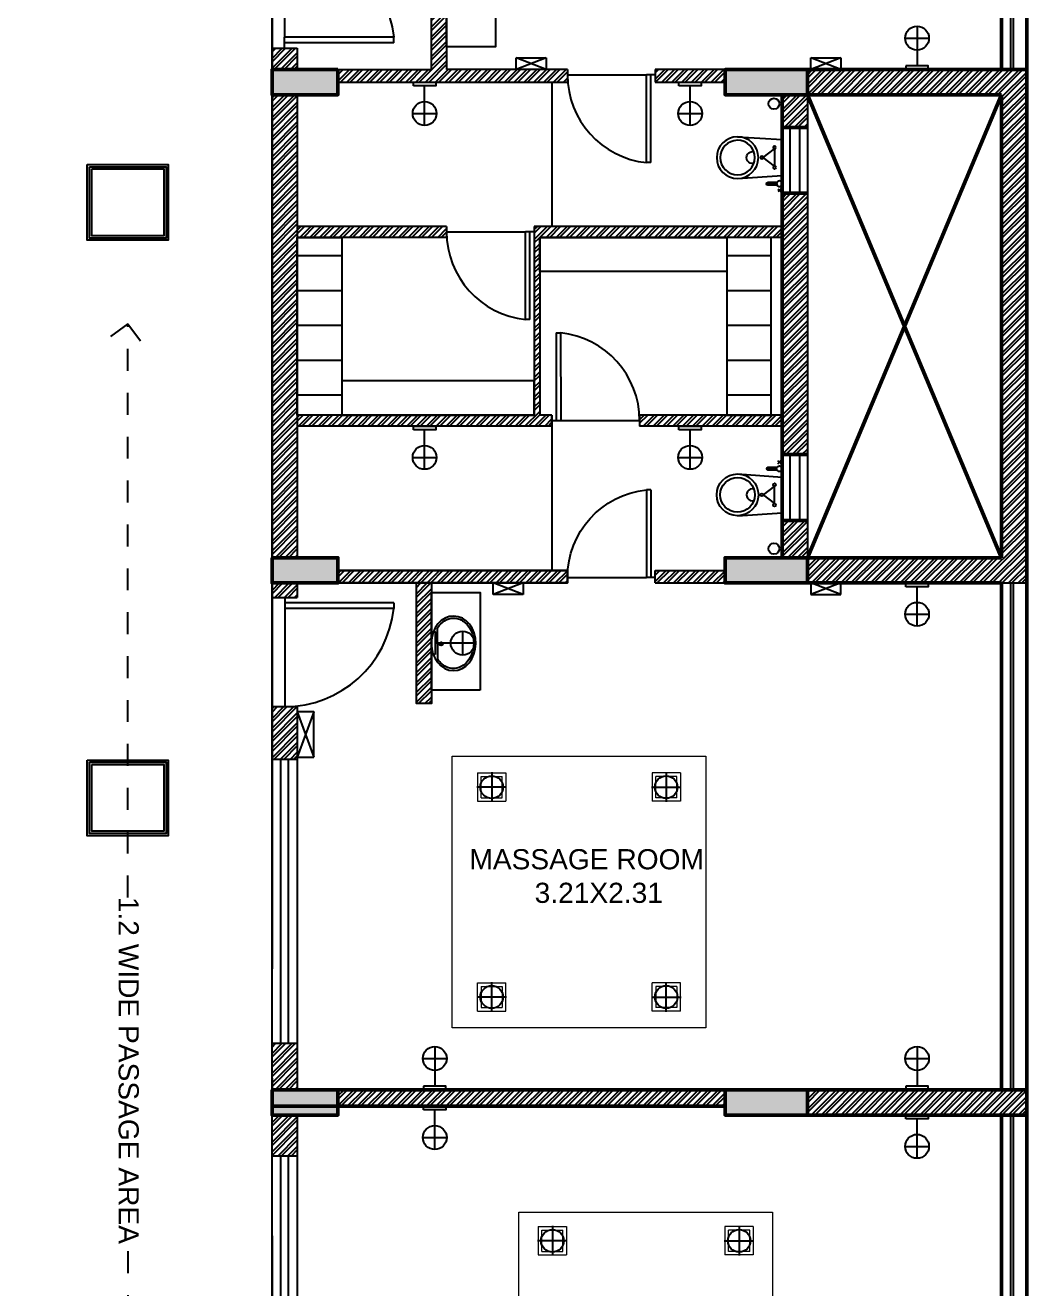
# Model space of a CAD drawing. Header units: millimetres. Extents: x 1521 to 3683, y 1649 to 3322.
# Drawn here: x 2077.73 to 2082.3, y 1660.99 to 1666.75 of the extents above; entities that cross this region are included whole.
import ezdxf

# ---------------------------------------------------------------- set-up
doc = ezdxf.new("R2010")
doc.units = ezdxf.units.MM
doc.header["$LTSCALE"] = 0.1
doc.linetypes.add('DASHED2', pattern=[0.375, 0.25, -0.125])
for name, color, linetype, lineweight in [('Ceiling', 5, 'Continuous', 13), ('COL', 1, 'Continuous', 50), ('plan wall', 7, 'Continuous', 25), ('WALL', 7, 'Continuous', 50), ('WIN', 8, 'Continuous', 25)]:
    doc.layers.add(name, color=color, linetype=linetype, lineweight=lineweight)
doc.layers.add('electrical', color=1, linetype='Continuous')
doc.layers.add('toilet furniture', color=37, linetype='Continuous')
doc.styles.add('WORKING', font='ARIALN.TTF')
pattern_1 = [(45, (1452.668153, 934.511833), (-0.0224506403, 0.0224506403), []), (45, (1452.668153, 934.527708), (-0.0224506403, 0.0224506403), [])]
pattern_2 = [(0, (1077.08708, 930.04887), (0, 0.15875), [])]

# ---------------------------------------------------------------- blocks, each defined once
blk = doc.blocks.new('d')
for p, q in [((0.05, 1), (0.05, 0)), ((0.05, 1), (0.1, 1)), ((0.1, 1), (0.1, 0)), ((0, 0), (0.1, 0))]:
    blk.add_line(p, q)
at = {"linetype": 'DASHED2', "ltscale": 500}
blk.add_arc((-0.005, 0), 1.005, 359.9965, 83.9779, dxfattribs=at)
blk = doc.blocks.new('A$C6D011404')
at = {"layer": 'toilet furniture'}
for q in [(118, 64), (434, 64)]:
    blk.add_line((281, 64), q, dxfattribs=at)
for radius in [16.7, 11.9]:
    blk.add_circle((281, 99), radius, dxfattribs=at)
at = {"layer": 'toilet furniture', "extrusion": (0, 0, -1)}
blk.add_ellipse((276, 225), major_axis=(276, -2), ratio=0.815709, start_param=3.141593, end_param=9.424778, dxfattribs=at)
at = {"layer": 'toilet furniture'}
blk.add_open_spline([(118, 64), (58, 102), (22, 162), (20, 223), (20, 225), (20, 227), (20, 268), (36, 309), (113, 396), (192, 429), (355, 430), (435, 397), (529, 293), (543, 225), (505, 126), (475, 90), (434, 64)], degree=3, knots=[5.365258, 5.365258, 5.365258, 5.365258, 6.257078, 6.257078, 6.283185, 6.283185, 6.283185, 6.901165, 6.901165, 7.841015, 7.841015, 8.780865, 8.780865, 9.720714, 9.720714, 10.328696, 10.328696, 10.328696, 10.328696], dxfattribs=at)

msp = doc.modelspace()

# ---------------------------------------------------------------- hatches: boundary and pattern name
h = msp.add_hatch()
h.set_pattern_fill('STEEL', color=256, scale=0.01, style=0)
h.set_pattern_definition(pattern_1)
h.paths.add_polyline_path([(2078.9735, 1667.4444), (2078.8585, 1667.4444), (2078.8585, 1667.1387), (2078.9735, 1667.1387)])
h.paths.add_polyline_path([(2078.9735, 1666.6414), (2078.8585, 1666.6414), (2078.8585, 1666.5444), (2078.9735, 1666.5444)])
h = msp.add_hatch()
h.set_pattern_fill('STEEL', color=256, scale=0.01, style=0)
h.set_pattern_definition(pattern_1)
h.paths.add_polyline_path([(2079.654, 1667.2187), (2079.5857, 1667.2187), (2079.5857, 1666.5444), (2079.1585, 1666.5444), (2079.1585, 1666.4869), (2080.205, 1666.4869), (2080.205, 1666.5444), (2079.654, 1666.5444)])
h = msp.add_hatch()
h.set_pattern_fill('STEEL', color=256, scale=0.01, style=0)
h.set_pattern_definition(pattern_1)
h.paths.add_polyline_path([(2080.9235, 1666.5444), (2080.6046, 1666.5444), (2080.6046, 1666.4869), (2080.9235, 1666.4869)])
h = msp.add_hatch()
h.set_pattern_fill('STEEL', color=256, scale=0.01, style=0)
h.set_pattern_definition(pattern_1)
h.paths.add_polyline_path([(2082.2985, 1666.5444), (2081.2985, 1666.5444), (2081.2985, 1666.4294), (2082.1835, 1666.4294), (2082.1835, 1664.3194), (2081.2985, 1664.3194), (2081.2985, 1664.2044), (2082.1835, 1664.2044), (2082.2985, 1664.2044)])
h = msp.add_hatch()
h.set_pattern_fill('STEEL', color=256, scale=0.01, style=0)
h.set_pattern_definition(pattern_1)
h.paths.add_polyline_path([(2081.2985, 1665.9804), (2081.1835, 1665.9804), (2081.1835, 1664.7897), (2081.2985, 1664.7897)])
h.paths.add_polyline_path([(2081.1835, 1665.8294), (2080.0535, 1665.8294), (2080.0535, 1664.9694), (2079.1761, 1664.9694), (2078.9735, 1664.9694), (2078.9735, 1664.9194), (2080.1342, 1664.9194), (2080.1342, 1664.9694), (2080.0785, 1664.9694), (2080.0785, 1665.7794), (2080.9309, 1665.7794), (2081.1335, 1665.7794), (2081.1835, 1665.7794)])
edge = h.paths.add_edge_path()
edge.add_line((2081.1835, 1664.9694), (2080.5338, 1664.9694))
edge.add_line((2080.5338, 1664.9694), (2080.5338, 1664.9456))
edge.add_ellipse((2080.132, 1664.9451), major_axis=(-0.2841, 0.2841), ratio=1, start_angle=225.01782, end_angle=225.08395, ccw=False)
edge.add_line((2080.5338, 1664.9451), (2080.5338, 1664.9451))
edge.add_line((2080.5338, 1664.9451), (2080.5338, 1664.9194))
edge.add_line((2080.5338, 1664.9194), (2081.1835, 1664.9194))
edge.add_line((2081.1835, 1664.9194), (2081.1835, 1664.9694))
h.paths.add_polyline_path([(2079.654, 1665.8292), (2078.9735, 1665.8292), (2078.9735, 1665.7794), (2079.1761, 1665.7794), (2079.654, 1665.7794), (2079.654, 1665.8041), (2079.654, 1665.8041), (2079.654, 1665.8041)])
h.paths.add_polyline_path([(2078.9735, 1666.4294), (2078.8585, 1666.4294), (2078.8585, 1664.3194), (2078.9735, 1664.3194)])
h = msp.add_hatch()
h.set_pattern_fill('STEEL', color=256, scale=0.01, style=0)
h.set_pattern_definition(pattern_1)
h.paths.add_polyline_path([(2081.2985, 1666.4294), (2081.1835, 1666.4294), (2081.1835, 1666.2804), (2081.2985, 1666.2804)])
h = msp.add_hatch()
h.set_pattern_fill('LINE', color=256, scale=0.05, style=0)
h.set_pattern_definition(pattern_2)
h.paths.add_polyline_path([(2078.9735, 1665.7794), (2079.1761, 1665.7794), (2079.1761, 1664.9694), (2078.9735, 1664.9694)])
h = msp.add_hatch()
h.set_pattern_fill('LINE', color=256, scale=0.05, style=0)
h.set_pattern_definition(pattern_2)
h.paths.add_polyline_path([(2081.1335, 1665.7794), (2080.9309, 1665.7794), (2080.9309, 1664.9694), (2081.1335, 1664.9694)])
h = msp.add_hatch()
h.set_pattern_fill('STEEL', color=256, scale=0.01, style=0)
h.set_pattern_definition(pattern_1)
h.paths.add_polyline_path([(2080.9235, 1664.261), (2080.6046, 1664.261), (2080.6046, 1664.2044), (2080.9235, 1664.2044)])
h.paths.add_polyline_path([(2081.2985, 1664.4897), (2081.1835, 1664.4897), (2081.1835, 1664.3194), (2081.2985, 1664.3194)])
h = msp.add_hatch()
h.set_pattern_fill('STEEL', color=256, scale=0.01, style=0)
h.set_pattern_definition(pattern_1)
h.paths.add_polyline_path([(2079.1585, 1664.2619), (2080.205, 1664.2619), (2080.205, 1664.2044), (2079.1585, 1664.2044)])
h = msp.add_hatch()
h.set_pattern_fill('STEEL', color=256, scale=0.01, style=0)
h.set_pattern_definition(pattern_1)
h.paths.add_polyline_path([(2078.9735, 1664.2044), (2078.8585, 1664.2044), (2078.8585, 1664.1379), (2078.9735, 1664.1379)])
h = msp.add_hatch()
h.set_pattern_fill('STEEL', color=256, scale=0.01, style=0)
h.set_pattern_definition(pattern_1)
h.paths.add_polyline_path([(2079.5164, 1664.2044), (2079.5846, 1664.2044), (2079.5846, 1663.6553), (2079.5164, 1663.6553)])
h = msp.add_hatch()
h.set_pattern_fill('STEEL', color=256, scale=0.01, style=0)
h.set_pattern_definition(pattern_1)
h.paths.add_polyline_path([(2079.1585, 1661.8944), (2080.9235, 1661.8944), (2080.9235, 1661.8194), (2079.1585, 1661.8194)])
h.paths.add_polyline_path([(2081.2985, 1661.8944), (2082.2985, 1661.8944), (2082.2985, 1661.7794), (2081.2985, 1661.7794)])
h.paths.add_polyline_path([(2079.5164, 1660.0184), (2079.5846, 1660.0184), (2079.5846, 1659.4694), (2079.5164, 1659.4694)])
h.paths.add_polyline_path([(2081.2985, 1659.5094), (2082.2985, 1659.5094), (2082.2985, 1659.3944), (2081.2985, 1659.3944)])
h.paths.add_polyline_path([(2078.8591, 1663.4015), (2078.9735, 1663.4015), (2078.9735, 1663.6406), (2078.8586, 1663.6406), (2078.8586, 1661.8944), (2078.9735, 1661.8944), (2078.9735, 1662.1054), (2078.8591, 1662.1054)])
h = msp.add_hatch()
h.set_pattern_fill('STEEL', color=256, scale=0.01, style=0)
h.set_pattern_definition(pattern_1)
h.paths.add_polyline_path([(2078.8585, 1659.3944), (2078.9758, 1659.3944), (2078.9758, 1657.8194), (2078.8585, 1657.8194)])
h.paths.add_polyline_path([(2079.1585, 1659.4694), (2080.1087, 1659.4694), (2080.1087, 1659.3944), (2079.1585, 1659.3944)])
h.paths.add_polyline_path([(2078.9735, 1659.5359), (2078.8585, 1659.5359), (2078.8585, 1659.5094), (2078.9735, 1659.5094)])
h.paths.add_polyline_path([(2078.8591, 1661.5938), (2078.9735, 1661.5938), (2078.9735, 1661.7794), (2078.8585, 1661.7794), (2078.8585, 1660.0331), (2078.9735, 1660.0331), (2078.9735, 1660.2977), (2078.8591, 1660.2977)])
at = {"layer": 'COL'}
h = msp.add_hatch(color=256, dxfattribs=at)
h.paths.add_polyline_path([(2077.5835, 1662.0294), (2077.5835, 1661.7794), (2077.4685, 1661.7794), (2077.4685, 1662.0294)])
h.paths.add_polyline_path([(2072.4685, 1664.3869), (2072.4685, 1664.1369), (2072.3535, 1664.1369), (2072.3535, 1664.3869)])
h.paths.add_polyline_path([(2072.3535, 1661.4294), (2072.6035, 1661.4294), (2072.6035, 1661.3144), (2072.3535, 1661.3144)])
h.paths.add_polyline_path([(2074.7185, 1661.4294), (2074.9685, 1661.4294), (2074.9685, 1661.3144), (2074.7185, 1661.3144)])
h.paths.add_polyline_path([(2077.5835, 1666.5444), (2077.5835, 1666.2944), (2077.4685, 1666.2944), (2077.4685, 1666.5444)])
h.paths.add_polyline_path([(2072.7285, 1666.5444), (2072.9785, 1666.5444), (2072.9785, 1666.4294), (2072.7285, 1666.4294)])
h.paths.add_polyline_path([(2074.9585, 1666.5444), (2075.2085, 1666.5444), (2075.2085, 1666.4294), (2074.9585, 1666.4294)])
h.paths.add_polyline_path([(2077.5835, 1664.3869), (2077.5835, 1664.1369), (2077.4685, 1664.1369), (2077.4685, 1664.3869)])
h.paths.add_polyline_path([(2078.8585, 1661.8944), (2079.1585, 1661.8944), (2079.1585, 1661.7794), (2078.8585, 1661.7794)])
h.paths.add_polyline_path([(2078.9735, 1667.7444), (2078.9735, 1667.4444), (2078.8585, 1667.4444), (2078.8585, 1667.7444)])
h.paths.add_polyline_path([(2080.9985, 1669.8844), (2081.2985, 1669.8844), (2081.2985, 1669.7694), (2080.9985, 1669.7694)])
h.paths.add_polyline_path([(2078.8585, 1669.8844), (2079.1585, 1669.8844), (2079.1585, 1669.7694), (2078.8585, 1669.7694)])
h.paths.add_polyline_path([(2080.9235, 1661.8944), (2081.2985, 1661.8944), (2081.2985, 1661.7794), (2080.9235, 1661.7794)])
h.paths.add_polyline_path([(2081.2985, 1659.5094), (2081.2985, 1659.3944), (2080.9235, 1659.3944), (2080.9235, 1659.5094)])
h.paths.add_polyline_path([(2081.2985, 1664.3194), (2081.2985, 1664.2044), (2080.9235, 1664.2044), (2080.9235, 1664.3194)])
h.paths.add_polyline_path([(2075.0935, 1667.8194), (2075.2085, 1667.8194), (2075.2085, 1667.4444), (2075.0935, 1667.4444)])
edge = h.paths.add_edge_path()
edge.add_line((2081.2985, 1666.4294), (2080.9235, 1666.4294))
edge.add_line((2080.9235, 1666.4294), (2080.9235, 1666.5444))
edge.add_line((2080.9235, 1666.5444), (2081.2985, 1666.5444))
h.paths.add_polyline_path([(2079.1585, 1666.5444), (2079.1585, 1666.4294), (2078.8585, 1666.4294), (2078.8585, 1666.5444)])
h.paths.add_polyline_path([(2076.3685, 1669.8844), (2076.3685, 1669.7694), (2076.0685, 1669.7694), (2076.0685, 1669.8844)])
h.paths.add_polyline_path([(2075.0935, 1669.8844), (2075.2085, 1669.8844), (2075.2085, 1669.5844), (2075.0935, 1669.5844)])
h.paths.add_polyline_path([(2072.7285, 1669.8844), (2072.8435, 1669.8844), (2072.8435, 1669.5844), (2072.7285, 1669.5844)])
h.paths.add_polyline_path([(2077.5835, 1655.2794), (2077.4685, 1655.2794), (2077.4685, 1655.5044), (2077.5835, 1655.5044)])
h.paths.add_polyline_path([(2081.0235, 1657.8194), (2081.2985, 1657.8194), (2081.2985, 1657.7044), (2081.0235, 1657.7044)])
h.paths.add_polyline_path([(2068.2385, 1667.6694), (2068.3535, 1667.6694), (2068.3535, 1667.4444), (2068.2385, 1667.4444)])
h.paths.add_polyline_path([(2081.0735, 1655.2794), (2081.0735, 1655.3944), (2081.2985, 1655.3944), (2081.2985, 1655.2794)])
h.paths.add_polyline_path([(2070.5485, 1667.6694), (2070.6635, 1667.6694), (2070.6635, 1667.4444), (2070.5485, 1667.4444)])
h.paths.add_polyline_path([(2070.5485, 1669.8844), (2070.6635, 1669.8844), (2070.6635, 1669.6594), (2070.5485, 1669.6594)])
h.paths.add_polyline_path([(2068.2385, 1669.8844), (2068.3535, 1669.8844), (2068.3535, 1669.6594), (2068.2385, 1669.6594)])
h.paths.add_polyline_path([(2078.9735, 1655.2794), (2078.8585, 1655.2794), (2078.8585, 1655.5044), (2078.9735, 1655.5044)])
h.paths.add_polyline_path([(2079.0835, 1657.8194), (2079.0835, 1657.7044), (2078.8585, 1657.7044), (2078.8585, 1657.8194)])
h.paths.add_polyline_path([(2068.4635, 1666.5444), (2068.4635, 1666.4294), (2068.2385, 1666.4294), (2068.2385, 1666.5444)])
h.paths.add_polyline_path([(2066.6235, 1666.6544), (2066.7385, 1666.6544), (2066.7385, 1666.4294), (2066.6235, 1666.4294)])
h.paths.add_polyline_path([(2066.6235, 1669.8844), (2066.7385, 1669.8844), (2066.7385, 1669.6594), (2066.6235, 1669.6594)])
h.paths.add_polyline_path([(2070.6635, 1666.5444), (2070.6635, 1666.4294), (2070.4385, 1666.4294), (2070.4385, 1666.5444)])
h.paths.add_polyline_path([(2074.2685, 1668.1194), (2074.2685, 1668.9444), (2073.6685, 1668.9444), (2073.6685, 1668.1194), (2073.5935, 1668.1194), (2073.5935, 1669.0194), (2074.3435, 1669.0194), (2074.3435, 1668.1194)])
h.paths.add_polyline_path([(2078.8585, 1664.3194), (2079.1585, 1664.3194), (2079.1585, 1664.2044), (2078.8585, 1664.2044)])
h.paths.add_polyline_path([(2079.1585, 1659.5094), (2079.1585, 1659.3944), (2078.8585, 1659.3944), (2078.8585, 1659.5094)])
h.paths.add_polyline_path([(2077.5835, 1657.6994), (2077.4685, 1657.6994), (2077.4685, 1657.9244), (2077.5835, 1657.9244)])
h.paths.add_polyline_path([(2077.5835, 1659.5769), (2077.5835, 1659.3269), (2077.4685, 1659.3269), (2077.4685, 1659.5769)])
h.paths.add_polyline_path([(2072.7285, 1667.7444), (2072.8435, 1667.7444), (2072.8435, 1667.4444), (2072.7285, 1667.4444)])

# ---------------------------------------------------------------- linework, layer by layer
for p, q in [((2082.2248, 1669.7694), (2082.2248, 1666.5444)), ((2082.2367, 1669.7694), (2082.2367, 1666.5444)), ((2078.8585, 1667.1387), (2078.8585, 1666.6414)), ((2078.916, 1667.1387), (2078.916, 1666.6911)), ((2078.8585, 1666.6414), (2078.9735, 1666.6414)), ((2078.8585, 1666.6414), (2078.8585, 1666.5444)), ((2078.8585, 1666.6414), (2078.9735, 1666.6414)), ((2078.9735, 1666.6414), (2078.9735, 1666.5444)), ((2078.9735, 1666.6414), (2078.9735, 1666.5444)), ((2078.8585, 1666.5444), (2078.8585, 1662.4452)), ((2079.1585, 1666.5444), (2079.5857, 1666.5444)), ((2080.205, 1666.5444), (2079.654, 1666.5444)), ((2080.205, 1666.5444), (2080.205, 1666.4869)), ((2080.9235, 1666.5444), (2080.6046, 1666.5444)), ((2080.6046, 1666.5444), (2080.6046, 1666.4869)), ((2079.1585, 1666.4869), (2079.654, 1666.4869)), ((2079.654, 1666.4869), (2080.205, 1666.4869)), ((2080.205, 1666.5195), (2080.5646, 1666.5196)), ((2080.6046, 1666.4869), (2080.9235, 1666.4869)), ((2078.9735, 1666.4294), (2078.9735, 1664.3194)), ((2081.1835, 1665.8294), (2081.1835, 1666.4294)), ((2081.2985, 1666.4294), (2081.2985, 1664.3194)), ((2079.654, 1665.8292), (2078.9735, 1665.8292)), ((2079.654, 1665.8292), (2079.654, 1665.7794)), ((2079.654, 1665.8043), (2080.0136, 1665.8044)), ((2080.0535, 1665.8294), (2080.0535, 1664.9694)), ((2080.0785, 1665.7794), (2080.0785, 1664.9694)), ((2080.1342, 1664.9194), (2080.1342, 1664.9694)), ((2080.1342, 1664.9694), (2080.1342, 1664.9194)), ((2080.5338, 1664.9701), (2080.5338, 1664.9194)), ((2080.1742, 1664.9451), (2080.5338, 1664.9451)), ((2081.1835, 1664.9194), (2081.1835, 1664.3194)), ((2079.1585, 1664.261), (2080.205, 1664.261)), ((2080.205, 1664.2044), (2080.205, 1664.261)), ((2080.205, 1664.2293), (2080.5646, 1664.2291)), ((2080.6046, 1664.261), (2080.9235, 1664.261)), ((2080.6046, 1664.2044), (2080.6046, 1664.261)), ((2078.9735, 1664.2044), (2078.9735, 1664.1379)), ((2079.1585, 1664.2044), (2080.205, 1664.2044)), ((2080.6046, 1664.2044), (2080.9235, 1664.2044)), ((2082.1835, 1664.2044), (2082.2985, 1664.2044)), ((2082.2248, 1664.2044), (2082.2248, 1661.8944)), ((2082.2367, 1664.2044), (2082.2367, 1661.8944)), ((2078.8585, 1664.1379), (2078.9735, 1664.1379)), ((2078.9161, 1664.0881), (2078.9162, 1663.6406)), ((2078.8586, 1663.6406), (2078.9736, 1663.6406)), ((2078.9735, 1663.6406), (2078.9735, 1661.8944)), ((2078.8585, 1661.948), (2078.8585, 1661.8944)), ((2078.8585, 1661.7258), (2078.8585, 1661.7794)), ((2078.9735, 1661.7794), (2078.9735, 1660.0331)), ((2082.2248, 1661.7794), (2082.2248, 1659.5094)), ((2082.2367, 1661.7794), (2082.2367, 1659.5094)), ((2078.8586, 1661.2285), (2078.8586, 1659.5094))]:
    msp.add_line(p, q)
at = {"color": 9}
for p, q in [((2080.1342, 1666.4869), (2080.1342, 1665.8285)), ((2080.1342, 1664.9194), (2080.1342, 1664.261))]:
    msp.add_line(p, q, dxfattribs=at)
at = {"lineweight": 25}
for p, q in [((2081.1515, 1666.0912), (2081.147, 1666.0912)), ((2081.1515, 1664.6575), (2081.147, 1664.6575))]:
    msp.add_line(p, q, dxfattribs=at)
at = {"linetype": 'DASHED2'}
for p, q in [((2078.2007, 1665.3858), (2078.1225, 1665.3269)), ((2078.2007, 1662.7709), (2078.2007, 1665.3858)), ((2078.2007, 1665.3858), (2078.2593, 1665.3073)), ((2078.2007, 1661.1587), (2078.2007, 1658.5439))]:
    msp.add_line(p, q, dxfattribs=at)
for points in [[(2078.8585, 1657.6581), (2078.8585, 1667.4444)], [(2079.5857, 1666.5444), (2079.5857, 1667.2187), (2079.654, 1667.2187), (2079.654, 1666.5444)], [(2078.9735, 1659.5359), (2078.9735, 1659.5094), (2078.8585, 1659.5094), (2078.8585, 1661.7794), (2078.9735, 1661.7794), (2078.9735, 1660.0331)]]:
    msp.add_lwpolyline(points)
for points in [[(2079.654, 1667.0627), (2079.8768, 1667.0627), (2079.8768, 1666.6472), (2079.654, 1666.6472)], [(2078.9735, 1665.7794), (2079.1761, 1665.7794), (2079.1761, 1664.9694), (2078.9735, 1664.9694)], [(2080.9309, 1665.6237), (2080.0785, 1665.6237), (2080.0785, 1665.7794), (2080.9309, 1665.7794)], [(2081.1335, 1665.7794), (2080.9309, 1665.7794), (2080.9309, 1664.9694), (2081.1335, 1664.9694)], [(2079.1761, 1664.9694), (2080.0535, 1664.9694), (2080.0535, 1665.1251), (2079.1761, 1665.1251)], [(2079.1585, 1664.2619), (2080.205, 1664.2619), (2080.205, 1664.2044), (2079.1585, 1664.2044)], [(2079.5164, 1664.2044), (2079.5846, 1664.2044), (2079.5846, 1663.6553), (2079.5164, 1663.6553)], [(2079.8074, 1663.7151), (2079.5846, 1663.7151), (2079.5846, 1664.1613), (2079.8074, 1664.1613)], [(2078.9735, 1661.8944), (2078.8586, 1661.8944), (2078.8586, 1663.6406), (2078.9735, 1663.6406)], [(2079.1585, 1661.8944), (2080.9235, 1661.8944), (2080.9235, 1661.8194), (2079.1585, 1661.8194)], [(2081.2985, 1661.8944), (2082.2985, 1661.8944), (2082.2985, 1661.7794), (2081.2985, 1661.7794)]]:
    msp.add_lwpolyline(points, close=True)
at = {"color": 10}
for points in [[(2078.0163, 1666.1112), (2078.3852, 1666.1112), (2078.3852, 1665.7661), (2078.0163, 1665.7661)], [(2078.0263, 1666.1012), (2078.3752, 1666.1012), (2078.3752, 1665.7761), (2078.0263, 1665.7761)], [(2078.0363, 1666.0912), (2078.3652, 1666.0912), (2078.3652, 1665.7861), (2078.0363, 1665.7861)], [(2078.0163, 1663.3974), (2078.3852, 1663.3974), (2078.3852, 1663.0524), (2078.0163, 1663.0524)], [(2078.0263, 1663.3874), (2078.3752, 1663.3874), (2078.3752, 1663.0624), (2078.0263, 1663.0624)], [(2078.0363, 1663.3774), (2078.3652, 1663.3774), (2078.3652, 1663.0724), (2078.0363, 1663.0724)]]:
    msp.add_lwpolyline(points, close=True, dxfattribs=at)
at = {"color": 9}
for points in [[(2078.9735, 1663.4015), (2078.9735, 1662.1054), (2078.8591, 1662.1054), (2078.8591, 1663.4015)], [(2078.9735, 1661.5938), (2078.9735, 1660.2977), (2078.8591, 1660.2977), (2078.8591, 1661.5938)]]:
    msp.add_lwpolyline(points, close=True, dxfattribs=at)
at = {"layer": 'Ceiling'}
for p, q in [((2079.7952, 1663.3385), (2079.9242, 1663.3385)), ((2079.7952, 1663.3385), (2079.7952, 1663.2095)), ((2079.8111, 1663.3224), (2079.9079, 1663.3224)), ((2079.8111, 1663.2256), (2079.8111, 1663.3224)), ((2079.9079, 1663.2256), (2079.9079, 1663.3224)), ((2079.9242, 1663.3385), (2079.9242, 1663.2095)), ((2080.7199, 1663.3385), (2080.5909, 1663.3385)), ((2080.5909, 1663.3385), (2080.5909, 1663.2095)), ((2080.704, 1663.3224), (2080.6072, 1663.3224)), ((2080.6072, 1663.2256), (2080.6072, 1663.3224)), ((2080.704, 1663.2256), (2080.704, 1663.3224)), ((2080.7199, 1663.3385), (2080.7199, 1663.2095)), ((2079.7952, 1663.2095), (2079.9242, 1663.2095)), ((2079.8111, 1663.2256), (2079.9079, 1663.2256)), ((2080.7199, 1663.2095), (2080.5909, 1663.2095)), ((2080.704, 1663.2256), (2080.6072, 1663.2256)), ((2079.7952, 1662.3818), (2079.9242, 1662.3818)), ((2079.7952, 1662.2529), (2079.7952, 1662.3818)), ((2079.9242, 1662.2529), (2079.9242, 1662.3818)), ((2080.7199, 1662.3818), (2080.5909, 1662.3818)), ((2080.5909, 1662.2529), (2080.5909, 1662.3818)), ((2080.7199, 1662.2529), (2080.7199, 1662.3818)), ((2079.8111, 1662.3657), (2079.9079, 1662.3657)), ((2079.8111, 1662.3657), (2079.8111, 1662.269)), ((2079.9079, 1662.3657), (2079.9079, 1662.269)), ((2080.704, 1662.3657), (2080.6072, 1662.3657)), ((2080.6072, 1662.3657), (2080.6072, 1662.269)), ((2080.704, 1662.3657), (2080.704, 1662.269)), ((2079.8111, 1662.269), (2079.9079, 1662.269)), ((2080.704, 1662.269), (2080.6072, 1662.269)), ((2079.7952, 1662.2529), (2079.9242, 1662.2529)), ((2080.7199, 1662.2529), (2080.5909, 1662.2529)), ((2080.0718, 1661.2708), (2080.2007, 1661.2708)), ((2080.0718, 1661.2708), (2080.0718, 1661.1418)), ((2080.0877, 1661.2547), (2080.1845, 1661.2547)), ((2080.0877, 1661.1579), (2080.0877, 1661.2547)), ((2080.1845, 1661.1579), (2080.1845, 1661.2547)), ((2080.2007, 1661.2708), (2080.2007, 1661.1418)), ((2081.0521, 1661.2708), (2080.9231, 1661.2708)), ((2080.9231, 1661.2708), (2080.9231, 1661.1418)), ((2081.0361, 1661.2547), (2080.9394, 1661.2547)), ((2080.9394, 1661.1579), (2080.9394, 1661.2547)), ((2081.0361, 1661.1579), (2081.0361, 1661.2547)), ((2081.0521, 1661.2708), (2081.0521, 1661.1418)), ((2080.0718, 1661.1418), (2080.2007, 1661.1418)), ((2080.0877, 1661.1579), (2080.1845, 1661.1579)), ((2081.0521, 1661.1418), (2080.9231, 1661.1418)), ((2081.0361, 1661.1579), (2080.9394, 1661.1579))]:
    msp.add_line(p, q, dxfattribs=at)
msp.add_lwpolyline([(2080.1635, 1662.1769), (2079.6791, 1662.1769), (2079.6791, 1663.4144), (2080.836, 1663.4144), (2080.836, 1662.1769), (2080.1635, 1662.1769)], dxfattribs=at)
msp.add_lwpolyline([(2079.9835, 1661.3361), (2081.1404, 1661.3361), (2081.1404, 1660.0986), (2079.9835, 1660.0986)], close=True, dxfattribs=at)
at = {"layer": 'COL'}
msp.add_line((2081.2985, 1666.4294), (2081.2985, 1666.5444), dxfattribs=at)
for points in [[(2079.1585, 1666.5444), (2079.1585, 1666.4294), (2078.8585, 1666.4294), (2078.8585, 1666.5444)], [(2078.8585, 1664.3194), (2079.1585, 1664.3194), (2079.1585, 1664.2044), (2078.8585, 1664.2044)], [(2081.2985, 1664.3194), (2081.2985, 1664.2044), (2080.9235, 1664.2044), (2080.9235, 1664.3194)], [(2078.8585, 1661.8944), (2079.1585, 1661.8944), (2079.1585, 1661.7794), (2078.8585, 1661.7794)], [(2080.9235, 1661.8944), (2081.2985, 1661.8944), (2081.2985, 1661.7794), (2080.9235, 1661.7794)]]:
    msp.add_lwpolyline(points, close=True, dxfattribs=at)
msp.add_lwpolyline([(2081.2985, 1666.4294), (2080.9235, 1666.4294), (2080.9235, 1666.5444), (2081.2985, 1666.5444)], dxfattribs=at)
at = {"layer": 'electrical', "ltscale": 0.0025}
for p, q in [((2081.7985, 1666.7416), (2081.7985, 1666.5614)), ((2081.7442, 1666.6872), (2081.8529, 1666.6872)), ((2079.5539, 1666.2897), (2079.5539, 1666.4699)), ((2080.7641, 1666.2897), (2080.7641, 1666.4699)), ((2079.4995, 1666.3441), (2079.6083, 1666.3441)), ((2080.7097, 1666.3441), (2080.8184, 1666.3441)), ((2079.5539, 1664.7222), (2079.5539, 1664.9024)), ((2080.7641, 1664.7222), (2080.7641, 1664.9024)), ((2079.4995, 1664.7766), (2079.6083, 1664.7766)), ((2080.7097, 1664.7766), (2080.8184, 1664.7766)), ((2081.7985, 1664.0072), (2081.7985, 1664.1874)), ((2081.7442, 1664.0616), (2081.8529, 1664.0616)), ((2079.7274, 1663.8755), (2079.7274, 1663.9842)), ((2079.7818, 1663.9298), (2079.6016, 1663.9298)), ((2079.8597, 1663.3417), (2079.8597, 1663.2063)), ((2080.6554, 1663.3417), (2080.6554, 1663.2063)), ((2079.9273, 1663.274), (2079.792, 1663.274)), ((2079.8597, 1663.274), (2079.8597, 1663.274)), ((2080.5878, 1663.274), (2080.7231, 1663.274)), ((2080.6554, 1663.274), (2080.6554, 1663.274)), ((2079.8597, 1662.2497), (2079.8597, 1662.385)), ((2080.6554, 1662.2497), (2080.6554, 1662.385)), ((2079.9273, 1662.3173), (2079.792, 1662.3173)), ((2079.8597, 1662.3173), (2079.8597, 1662.3173)), ((2080.5878, 1662.3173), (2080.7231, 1662.3173)), ((2080.6554, 1662.3173), (2080.6554, 1662.3173)), ((2079.6002, 1662.0916), (2079.6002, 1661.9114)), ((2081.7985, 1662.0916), (2081.7985, 1661.9114)), ((2079.5458, 1662.0372), (2079.6546, 1662.0372)), ((2081.7442, 1662.0372), (2081.8529, 1662.0372)), ((2079.6002, 1661.6222), (2079.6002, 1661.8024)), ((2081.7985, 1661.5822), (2081.7985, 1661.7624)), ((2079.5458, 1661.6766), (2079.6546, 1661.6766)), ((2081.7442, 1661.6366), (2081.8529, 1661.6366)), ((2080.1363, 1661.274), (2080.1363, 1661.1387)), ((2080.9876, 1661.274), (2080.9876, 1661.1387)), ((2080.2039, 1661.2063), (2080.0686, 1661.2063)), ((2080.1363, 1661.2063), (2080.1363, 1661.2063)), ((2080.9199, 1661.2063), (2081.0552, 1661.2063)), ((2080.9876, 1661.2063), (2080.9876, 1661.2063))]:
    msp.add_line(p, q, dxfattribs=at)
at = {"layer": 'electrical', "color": 3}
for p, q in [((2079.971, 1666.5976), (2080.1073, 1666.5976)), ((2079.971, 1666.5444), (2079.971, 1666.5976)), ((2080.1073, 1666.5444), (2079.971, 1666.5976)), ((2080.1073, 1666.5976), (2079.971, 1666.5444)), ((2080.1073, 1666.5976), (2080.1073, 1666.5444)), ((2081.3147, 1666.5976), (2081.451, 1666.5976)), ((2081.3147, 1666.5444), (2081.3147, 1666.5976)), ((2081.451, 1666.5444), (2081.3147, 1666.5976)), ((2081.451, 1666.5976), (2081.3147, 1666.5444)), ((2081.451, 1666.5976), (2081.451, 1666.5444)), ((2080.1073, 1666.5444), (2079.971, 1666.5444)), ((2081.451, 1666.5444), (2081.3147, 1666.5444)), ((2079.8665, 1664.2044), (2080.0028, 1664.2044)), ((2079.8665, 1664.1511), (2079.8665, 1664.2044)), ((2080.0028, 1664.1511), (2079.8665, 1664.2044)), ((2080.0028, 1664.2044), (2079.8665, 1664.1511)), ((2080.0028, 1664.2044), (2080.0028, 1664.1511)), ((2081.451, 1664.2044), (2081.3147, 1664.2044)), ((2081.3147, 1664.2044), (2081.3147, 1664.1511)), ((2081.451, 1664.2044), (2081.3147, 1664.1511)), ((2081.451, 1664.1511), (2081.3147, 1664.2044)), ((2081.451, 1664.1511), (2081.451, 1664.2044)), ((2080.0028, 1664.1511), (2079.8665, 1664.1511)), ((2081.3147, 1664.1511), (2081.451, 1664.1511)), ((2078.9735, 1663.6163), (2079.0485, 1663.4103)), ((2079.0485, 1663.6163), (2078.9735, 1663.4103))]:
    msp.add_line(p, q, dxfattribs=at)
at = {"layer": 'electrical', "ltscale": 0.0025}
for points in [[(2081.7475, 1666.5614), (2081.7475, 1666.5444), (2081.8496, 1666.5444), (2081.8496, 1666.5614)], [(2079.5028, 1666.4699), (2079.5028, 1666.4869), (2079.6049, 1666.4869), (2079.6049, 1666.4699)], [(2080.713, 1666.4699), (2080.713, 1666.4869), (2080.8151, 1666.4869), (2080.8151, 1666.4699)], [(2079.5028, 1664.9024), (2079.5028, 1664.9194), (2079.6049, 1664.9194), (2079.6049, 1664.9024)], [(2080.713, 1664.9024), (2080.713, 1664.9194), (2080.8151, 1664.9194), (2080.8151, 1664.9024)], [(2081.7475, 1664.1874), (2081.7475, 1664.2044), (2081.8496, 1664.2044), (2081.8496, 1664.1874)], [(2079.6016, 1663.8788), (2079.5846, 1663.8788), (2079.5846, 1663.9809), (2079.6016, 1663.9809)], [(2079.5491, 1661.9114), (2079.5491, 1661.8944), (2079.6512, 1661.8944), (2079.6512, 1661.9114)], [(2081.7475, 1661.9114), (2081.7475, 1661.8944), (2081.8496, 1661.8944), (2081.8496, 1661.9114)], [(2079.5491, 1661.8024), (2079.5491, 1661.8194), (2079.6512, 1661.8194), (2079.6512, 1661.8024)], [(2081.7475, 1661.7624), (2081.7475, 1661.7794), (2081.8496, 1661.7794), (2081.8496, 1661.7624)]]:
    msp.add_lwpolyline(points, close=True, dxfattribs=at)
at = {"layer": 'electrical', "color": 3}
msp.add_lwpolyline([(2079.0485, 1663.4103), (2079.0485, 1663.6163), (2078.9735, 1663.6163), (2078.9735, 1663.4103)], close=True, dxfattribs=at)
at = {"layer": 'electrical', "ltscale": 0.0025}
for centre, radius in [((2081.7985, 1666.6872), 0.0544), ((2079.5539, 1666.3441), 0.0544), ((2080.7641, 1666.3441), 0.0544), ((2079.5539, 1664.7766), 0.0544), ((2080.7641, 1664.7766), 0.0544), ((2081.7985, 1664.0616), 0.0544), ((2079.7274, 1663.9298), 0.0544), ((2079.8597, 1663.274), 0.0515), ((2080.6554, 1663.274), 0.0515), ((2079.8597, 1662.3173), 0.0515), ((2080.6554, 1662.3173), 0.0515), ((2079.6002, 1662.0372), 0.0544), ((2081.7985, 1662.0372), 0.0544), ((2079.6002, 1661.6766), 0.0544), ((2081.7985, 1661.6366), 0.0544), ((2080.1363, 1661.2063), 0.0515), ((2080.9876, 1661.2063), 0.0515)]:
    msp.add_circle(centre, radius, dxfattribs=at)
at = {"layer": 'plan wall'}
for p, q in [((2080.9801, 1666.238), (2081.1835, 1666.2252)), ((2081.0977, 1666.1432), (2081.1492, 1666.1829)), ((2081.1492, 1666.1829), (2081.1495, 1666.1037)), ((2081.1495, 1666.1037), (2081.0977, 1666.1432)), ((2080.9806, 1666.0478), (2081.1835, 1666.0615)), ((2081.1585, 1666.0238), (2081.1121, 1666.0236)), ((2081.1602, 1666.03), (2081.1172, 1666.0299)), ((2081.1602, 1666.0175), (2081.1172, 1666.0174)), ((2081.1835, 1666.0053), (2081.1635, 1665.9879)), ((2081.1635, 1666.001), (2081.1835, 1665.9804)), ((2079.654, 1665.7794), (2078.9735, 1665.7794)), ((2081.1835, 1665.8294), (2080.0535, 1665.8294)), ((2080.5337, 1665.8294), (2080.0535, 1665.8294)), ((2081.1835, 1665.7794), (2080.0785, 1665.7794)), ((2080.0535, 1664.9694), (2078.9735, 1664.9694)), ((2080.1342, 1664.9694), (2080.0785, 1664.9694)), ((2081.1835, 1664.9694), (2080.5338, 1664.9694)), ((2080.1342, 1664.9194), (2078.9735, 1664.9194)), ((2081.1835, 1664.9194), (2080.5338, 1664.9194)), ((2081.1635, 1664.7478), (2081.1835, 1664.7684)), ((2081.1835, 1664.7434), (2081.1635, 1664.7608)), ((2080.9806, 1664.701), (2081.1835, 1664.6872)), ((2081.1585, 1664.725), (2081.1121, 1664.7251)), ((2081.1602, 1664.7312), (2081.1172, 1664.7313)), ((2081.1602, 1664.7187), (2081.1172, 1664.7188)), ((2081.1495, 1664.645), (2081.0977, 1664.6056)), ((2081.1492, 1664.5658), (2081.1495, 1664.645)), ((2081.0977, 1664.6056), (2081.1492, 1664.5658)), ((2080.9801, 1664.5108), (2081.1835, 1664.5235))]:
    msp.add_line(p, q, dxfattribs=at)
for centre in [(2081.146, 1666.3884), (2081.146, 1664.3604)]:
    msp.add_circle(centre, 0.025, dxfattribs=at)
at = {"layer": 'plan wall', "extrusion": (0, 0, -1)}
for centre, major_axis, ratio, start_param, end_param in [((2080.9803, 1666.1429), (0.0951, -0.0004), 0.999966, -0.006354705291457, 6.276830601888128), ((2080.9803, 1666.1429), (-0.0788, -0.0017), 0.999966, 3.16012, 9.443305), ((2081.1491, 1666.1893), (0.00637, -0.00104), 0.999965, -0.163951, 6.119234), ((2081.0483, 1666.143), (-0.0272, -0.0003), 0.999965, 4.485347, 8.095194), ((2081.0912, 1666.1431), (-0.00645, -0.00022), 0.999964, 3.173959, 9.457144), ((2081.1493, 1666.0972), (-0.00645, -0.00022), 0.999964, 3.173921, 9.457106), ((2081.1183, 1666.0237), (0.00624, -0.00027), 0.999966, 1.524714, 4.666306), ((2081.171, 1666.0238), (-0.0125, -0.0002), 0.999968, 3.157287497747048, 9.440472804926635)]:
    msp.add_ellipse(centre, major_axis=major_axis, ratio=ratio, start_param=start_param, end_param=end_param, dxfattribs=at)
at = {"layer": 'plan wall'}
for centre, major_axis, ratio, start_param, end_param in [((2081.171, 1664.7249), (-0.0125, 0.0002), 0.999968, 3.157287497747048, 9.440472804926635), ((2080.9803, 1664.6059), (0.0951, 0.0004), 0.999966, -0.006354705291457, 6.276830601888128), ((2080.9803, 1664.6059), (-0.0788, 0.0017), 0.999966, 3.16012, 9.443305), ((2081.1183, 1664.7251), (0.00624, 0.00027), 0.999966, 1.524714, 4.666306), ((2081.0483, 1664.6057), (-0.0272, 0.0003), 0.999965, 4.485347, 8.095194), ((2081.1493, 1664.6515), (-0.00645, 0.00022), 0.999964, 3.173921, 9.457106), ((2081.0912, 1664.6056), (-0.00645, 0.00022), 0.999964, 3.173959, 9.457144), ((2081.1491, 1664.5594), (0.00637, 0.00104), 0.999965, -0.163951, 6.119234)]:
    msp.add_ellipse(centre, major_axis=major_axis, ratio=ratio, start_param=start_param, end_param=end_param, dxfattribs=at)
at = {"layer": 'WALL'}
for p, q in [((2082.2985, 1669.8844), (2082.2985, 1655.2794)), ((2082.1835, 1669.7694), (2082.1835, 1666.5444)), ((2078.8585, 1666.5444), (2078.8585, 1666.4694)), ((2078.8585, 1666.5444), (2078.8585, 1666.4944)), ((2081.2985, 1666.5444), (2082.2985, 1666.5444)), ((2081.1835, 1664.3194), (2081.1835, 1666.4294)), ((2081.2985, 1666.4294), (2082.1835, 1666.4294)), ((2082.1835, 1666.4294), (2081.2985, 1664.3194)), ((2081.2985, 1666.4294), (2082.1835, 1664.3194)), ((2082.1835, 1666.4294), (2082.1835, 1664.3194)), ((2081.1835, 1666.2804), (2081.2985, 1666.2804)), ((2081.1835, 1665.9804), (2081.2985, 1665.9804)), ((2081.1835, 1664.7897), (2081.2985, 1664.7897)), ((2081.1835, 1664.4897), (2081.2985, 1664.4897)), ((2081.2985, 1664.3194), (2082.1835, 1664.3194)), ((2081.2985, 1664.2044), (2082.1835, 1664.2044)), ((2082.1835, 1664.2044), (2082.1835, 1661.8944)), ((2078.8585, 1661.8944), (2081.2985, 1661.8944)), ((2078.8585, 1661.8944), (2078.8585, 1661.8194)), ((2081.2985, 1661.8944), (2082.2985, 1661.8944)), ((2081.2985, 1661.8944), (2081.2985, 1661.8194)), ((2078.8585, 1661.8194), (2080.9235, 1661.8194)), ((2081.2985, 1661.7794), (2082.2985, 1661.7794)), ((2082.1835, 1661.7794), (2082.1835, 1659.5094))]:
    msp.add_line(p, q, dxfattribs=at)
at = {"layer": 'WIN'}
for p, q in [((2081.2185, 1666.2804), (2081.2185, 1665.9804)), ((2081.2635, 1666.2804), (2081.2635, 1665.9804)), ((2081.2185, 1664.7897), (2081.2185, 1664.4897)), ((2081.2635, 1664.7897), (2081.2635, 1664.4897)), ((2078.8989, 1662.1054), (2078.8989, 1663.4015)), ((2078.9337, 1662.1054), (2078.9337, 1663.4015)), ((2078.8989, 1660.2977), (2078.8989, 1661.5938)), ((2078.9337, 1660.2977), (2078.9337, 1661.5938))]:
    msp.add_line(p, q, dxfattribs=at)

# ---------------------------------------------------------------- block references
at = {"layer": 'plan wall'}
for name, p, xscale, yscale, zscale, rotation in [('d', (2078.916, 1666.6414), -0.4972713632336295, 0.4972713317872604, 0.4972713449530568, 269.9964978190129), ('d', (2080.6046, 1666.5195), 0.3995506868434306, 0.3995507202148474, 0.3995507301424014, 180.0213210262888), ('d', (2080.0535, 1665.8043), 0.3995506868434306, 0.3995507202148474, 0.3995507301424014, 180.0213210262888), ('d', (2080.1342, 1664.945), 0.3995506868434306, 0.3995507202148474, 0.3995507301424014, 0.0213210262888021), ('d', (2080.6046, 1664.2293), -0.3995506868434306, 0.3995507202148474, 0.3995507301424014, 359.9786789737112), ('d', (2078.9161, 1664.1379), 0.4972713632336295, 0.4972713317872604, 0.4972713449530568, 270.0035021809871), ('A$C6D011404', (2079.5846, 1664.0533), 0.0004499816906335, 0.0004500122070112, 0.00045, 269.9961142152919)]:
    msp.add_blockref(name, p, dxfattribs=dict(at, xscale=xscale, yscale=yscale, zscale=zscale, rotation=rotation))

# ---------------------------------------------------------------- texts
at = {"ltscale": 0.2, "insert": (2079.0683, 1662.9911), "char_height": 0.091816, "width": 2.429084, "attachment_point": 1, "style": 'WORKING'}
msp.add_mtext('\\pi0.6898;{\\f@Arial Unicode MS|b0|i0|c0|p34;MASSAGE ROOM\\P\\pi0.88029;   3.21X2.31}', dxfattribs=at)
at = {"ltscale": 0.2, "insert": (2078.2509, 1663.2043), "char_height": 0.091816, "width": 2.429084, "attachment_point": 1, "rotation": 270, "style": 'WORKING'}
msp.add_mtext('\\pi0.43035;{\\f@Arial Unicode MS|b0|i0|c0|p34;1.2 WIDE PASSAGE AREA}', dxfattribs=at)

doc.saveas('drawing.dxf')
